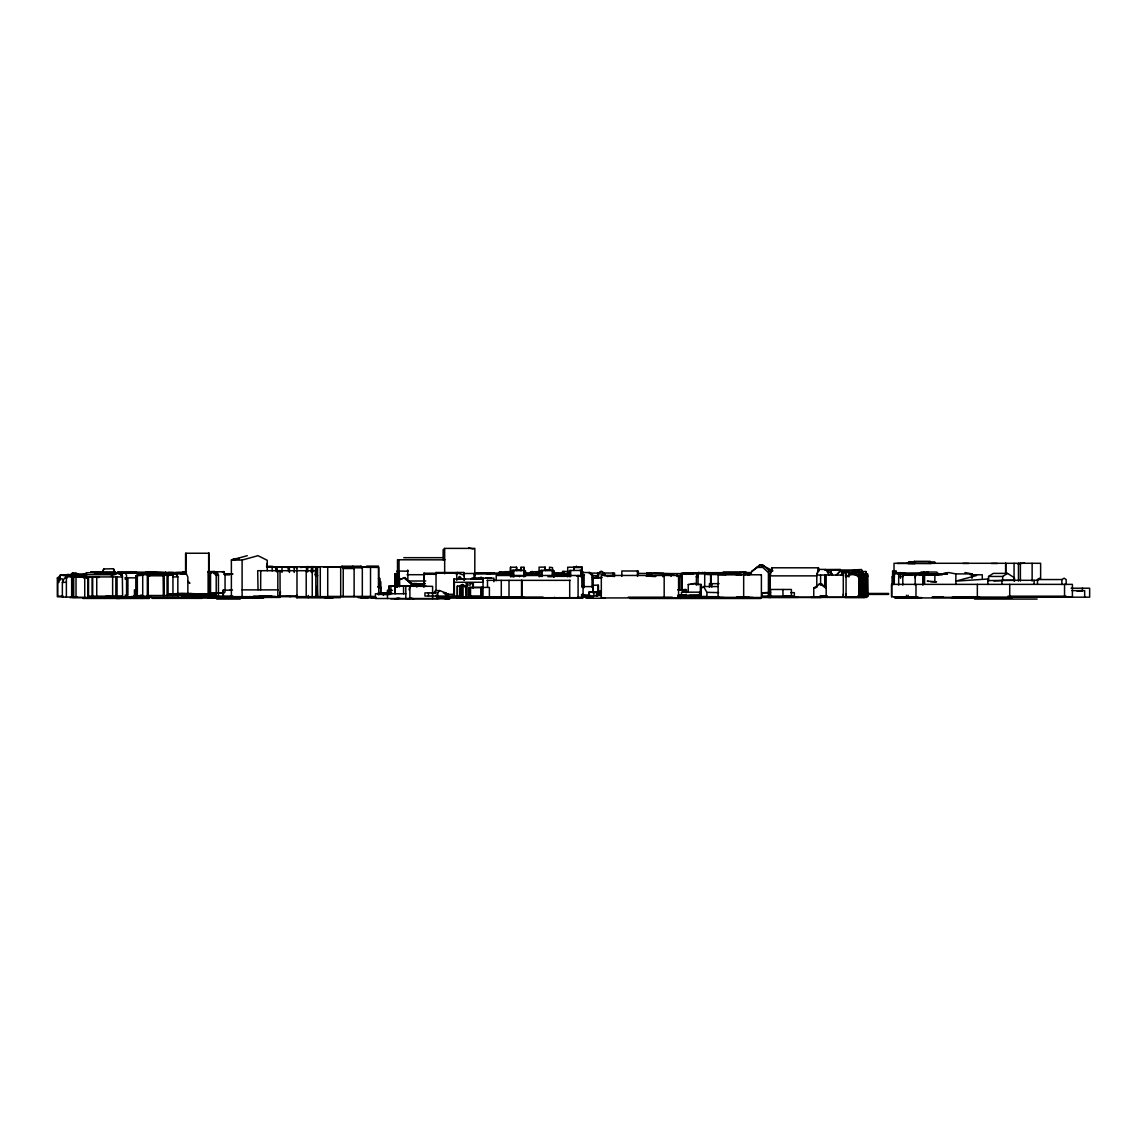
<?xml version="1.0" encoding="UTF-8"?>
<svg xmlns="http://www.w3.org/2000/svg" width="1147" height="1147" viewBox="0 0 1147 1147"><rect width="100%" height="100%" fill="white"/><g stroke="black" fill="none" stroke-linecap="round" stroke-linejoin="round"><path stroke-width="1.5" d="M771.816 570.805L772.103 568.482M457.481 572.453L457.481 573.643C454.613 570.618 467.331 578.532 463.818 572.511L457.481 572.453C457.151 575.005 455.287 572.539 459.23 572.955M846.085 593.96L846.056 597.243L846.056 572.539L843.289 572.611L843.289 597.243L843.375 593.96M849.339 575.608L849.382 571.564L839.733 571.564L836.292 575.206M474.786 573.543L474.801 576.396L474.844 548.395L444.663 548.395L443.129 549.757L443.129 558.116M841.368 575.005L842.056 572.539L848.909 572.539L848.952 575.493M848.852 576.97L848.909 572.539M866.96 577.945L867.06 574.518L866.702 596.225M510.558 573.586L474.485 573.543L489.368 573.385M861.139 586.289L860.365 572.769L854.171 571.909L850.4 572.898M696.932 573.916L696.889 576.712L696.889 573.744M894.302 583.651L894.302 573.127L904.223 573.127L904.223 575.106L903.449 574.418M472.736 579.092L474.7 577.601L478.113 578.217L481.138 577.342L482.629 579.092L483.045 582.26L454.37 582.26L453.968 578.991L482.629 578.977L482.629 578.174M478.084 579.092L478.113 578.217M904.854 572.812L903.492 573.443L904.854 572.812L904.868 574.131L900.868 572.654L894.603 572.654L893.026 574.934L893.026 578.274M860.365 572.769L860.938 586.246M903.492 572.97L904.797 573.443M311.396 572.439L311.597 567.235L302.249 566.747M315.382 575.694L315.712 566.933L306.55 566.618L306.55 572.052M474.485 573.543L474.442 574.561L474.442 573.543M915.177 577.873L915.177 574.747L915.177 584.999M489.339 574.303L489.411 572.855M523.907 575.894L519.548 575.894L519.491 576.697M576.482 575.98L580.826 575.98L580.826 570.36L579.593 570.46M816.793 587.508L816.793 575.02L843.289 575.106M487.418 572.855L487.418 573.6M547.979 576.683L552.295 576.683L552.295 570.417L540.882 570.417L540.882 576.525M280.456 591.637L280.112 596.669L280.011 570.704M698.179 576.869L698.179 573.744M148.02 595.508L148.336 592.21M729.005 573.457L729.076 574.217M637.589 576.224L637.875 573.385M894.875 572.654L893.155 575.134L894.932 571.98L897.915 573.17M423.917 574.346L424.06 573.084L424.218 586.131M680.472 576.411L680.443 577.199L680.73 574.891L681.92 574.891L681.633 577.199L678.135 576.669M647.094 572.74L646.836 574.805L649.288 574.79L649.532 572.74L647.094 572.74L647.309 575.98M540.882 570.417C542.975 571.722 545.886 568.998 545.241 570.532L550.99 570.417M552.625 571.149L552.467 567.636L549.528 567.192L549.528 570.403M858.788 570.618L863.361 574.704L858.788 570.618L840.393 570.618M423.874 587.293L423.874 573.242L435.588 573.242L435.645 574.346L435.817 573.084L435.975 573.916M213.586 594.189L213.786 592.856L223.88 592.813M435.688 574.332L435.975 572.511L456.721 572.511L456.807 580.411M864.867 574.289L864.723 575.163L862.831 572.898L864.867 574.289L864.867 595.953M651.31 576.411L651.611 572.97L649.546 572.97L649.288 576.411M456.32 574.633L456.721 572.511M209.944 592.884L223.88 592.97M696.43 576.869L696.645 575.794L697.849 575.794L697.648 576.769L697.648 573.744M770.167 597.501L770.167 575.866L771.802 567.794L818.456 567.822L819.116 571.034M818.456 567.822L816.793 575.866L770.167 575.866M58.755 582.59L59.544 578.848L62.325 578.848L63.114 582.59M182.545 574.346L183.119 571.736L186.459 571.736M409.063 589.83L409.895 586.346M771.3 570.805L771.816 568.625M160.322 574.618L160.709 573.127L160.064 574.618M557.198 573.342C560.123 575.063 554.316 572.898 557.17 573.959M407.486 570.876L407.715 570.03L407.916 581.013L425.738 580.984M512.938 574.045L512.121 576.898L511.404 574.145L512.938 574.045L513.799 576.898M346.494 567.263L355.814 566.991M510.601 576.898L511.404 574.145M651.037 576.454L651.625 573.314L663.496 573.314L662.866 575.278M929.644 574.805L917.328 574.231L928.855 574.231L928.497 575.364L929.644 574.246L932.038 574.246L932.038 575.163L929.629 575.177M816.793 575.02L818.614 569.399L826.012 569.414L832.55 575.02M705.405 574.547L705.964 572.955L735.055 572.955L738.166 574.547L736.603 574.547L734.955 572.883L725.176 574.547M576.066 567.048L576.396 566.159L576.97 567.048M101.983 573.615L103.775 568.969L113.395 568.74L115.517 573.514M145.726 574.231L146.515 572.382L129.668 572.382M101.725 573.615L103.775 568.969M557.055 574.002L557.915 574.26M458.227 579.163C459.589 572.582 461.596 581.973 465.496 579.163M152.479 573.672L150.3 573.686L148.02 576.195L149.97 575.751M59.544 578.848L57.723 582.59L57.723 596.139L63.114 596.139M458.384 578.977L459.632 576.425M77.523 597.085L62.354 597.085L62.354 582.318L64.547 577.945L67.229 577.945M726.338 574.289L726.696 572.97M595.737 577.342L598.519 577.299M148.02 575.751L149.153 573.787L152.365 573.93M593.888 595.881L593.945 591.852L597.544 592.368L597.544 595.881L581.701 595.867M135.819 589.916L135.819 575.851L142.715 575.264L138.701 573.744L137.339 576.066L137.339 596.784M453.968 582.69L453.638 596.053L458.943 596.053M531.348 572.496L530.459 571.952L540.165 571.478M892.782 576.898L893.284 575.307L892.266 576.898L892.266 583.651M115.073 571.966L95.301 571.966L94.513 573.199L95.43 571.78L99.918 572.855M416.504 584.024L425.207 583.608M926.217 573.973L927.579 571.937L928.955 573.987M923.478 572.97L924.181 571.952L925.443 573.127L927.579 571.937M893.284 575.307L894.302 576.898L894.373 573.084L922.934 572.912L923.679 571.952M126.557 596.784L126.557 575.264L125.166 572.941L122.299 572.941L120.664 575.264L120.664 574.418L115.388 572.84L110.987 576.296M913.155 562.933L914.288 561.342L930.16 561.342L930.92 563.564L907.707 563.435L915.062 563.564L914.288 561.342M412.576 583.522L412.074 584.884L412.576 583.522L416.834 583.522L416.834 587.063M472.062 578.002L471.188 579.092L472.765 578.246M892.782 584.798L892.782 576.066L894.947 573.342L902.417 573.858L901.384 573.787M895.291 573.342L892.782 576.066M437.753 596.067L437.753 592.798L439.545 590.562L446.111 593.071L446.111 596.082M71.085 575.106L72.032 573.987L86.728 573.959M115.732 574.561L118.141 571.909L136.006 571.909L137.898 574.303M83.373 575.106L83.588 573.973L84.993 573.959M893.155 574.776L895.75 571.98M836.364 575.149L839.733 571.564M851.949 573.672L854.472 571.464L859.447 576.798L858.616 576.812M554.015 571.149L553.169 570.374L552.352 571.149L554.015 571.149L554.044 577.041M931.063 575.177L932.038 574.246M135.819 575.851L138.701 573.744M907.707 563.392L909.528 561.715L912.381 561.715L915.062 563.392L897.054 563.435M749.823 573.457L759.959 564.768L762.626 564.768L771.042 572.324M600.999 571.392L597.687 573.973L600.999 571.392L605.272 573.93L597.687 573.973L597.687 577.801L600.885 577.658M846.601 576.64L850.214 573.615L858.917 575.206L858.874 597.243M847.002 576.439L850.343 573.615M558.03 573.844L555.793 573.615L557.8 573.686M69.981 575.048L72.548 572.941L76.218 572.941L78.713 575.005M63.271 596.927L57.35 596.77L57.35 578.031L60.289 575.665M460.363 586.103C462.571 580.798 470.227 592.325 462.327 584.526M460.133 586.275L462.571 584.526M562.474 573.357L562.532 574.102M717.678 586.547L703.584 586.547L701.261 588.382L701.261 596.684L718.739 596.684M740.087 575.292L737.349 573.299L740.087 575.393M863.748 576.597L864.006 597.53M473.353 582.92L466.342 582.905C465.983 585.701 473.281 586.074 469.926 583.077L473.353 582.92L473.353 586.418M826.17 596.798L813.753 596.798L813.753 587.981L820.162 583.923L826.17 588.382M734.008 573.156L736.818 573.529L739.227 575.292M560.18 574.03L556.567 574.073M849.984 574.661L846.056 576.984L846.056 572.539M83.688 578.074L83.688 574.719L86.484 572.711L95.029 572.726M926.303 572.869L918.317 573.772L926.303 573.156L920.783 572.683L917.729 574.16M860.436 585.701L862.272 585.701M751.715 571.134L760.547 565.156M535.993 571.88L538.445 571.88M1037.49 583.837L1037.49 579.55L1039.526 578.203M703.383 573.271L704.875 572.296M1013.317 580.31L987.825 580.568L988.556 581.142L988.556 576.454L993.273 573.385L1007.51 573.385L1014.507 577.859L1014.507 581.199M922.446 573.371L923.507 572.683M988.556 576.454L1002.679 576.454L1007.51 573.385M915.177 574.747L922.833 574.661L923.779 575.536L923.378 584.081M909.528 561.715L906.847 563.292M340.688 567.034L341.964 566.231L361.033 566.217L362.323 567.851L362.323 596.512M351.555 567.034L352.86 566.231L354.122 568.539L354.122 596.512M1037.49 579.55L1061.893 579.55L1064.115 578.203L1066.165 579.55L1066.165 584.54M902.804 585.128L902.804 574.948L903.592 574.475L919.364 574.317L919.994 575.464M361.033 566.217L359.728 567.005L325.734 566.847M652.657 576.511L655.84 576.511M904.065 573.127L904.223 575.106M924.582 575.278L934.676 574.274L942.217 574.891M932.038 575.163L941.916 574.274M463.976 585.931L466.944 586.103L466.944 597.902M164.25 595.508L164.193 575.808L166.372 574.69L168.079 575.45L168.079 595.508M859.189 576.339L860.938 575.794M357.592 566.718L368.316 567.407M362.782 567.206L378.768 567.464L378.768 594.806M82.111 575.221L84.62 574.188M559.822 573.686L558.431 574.045M325.705 567.235L326.752 566.833M398.597 584.884L398.597 579.923L404.719 577.601L412.576 584.884M398.597 579.923L405.493 577.601M894.13 573.715L896.983 572.654M109.94 572.912L112.521 572.912M489.568 598.06L492.895 597.057M73.852 576.468L76.232 575.765M155.576 573.744L157.684 573.113L141.568 573.113M191.664 593.587L189.542 593.587M588.97 595.881L588.97 592.21L593.888 591.952M607.365 576.525L612.197 575.651M247.279 555.678L231.379 560.066L231.379 596.669M231.379 560.066L242.103 560.066L258.032 555.678L267.251 560.324L267.251 570.704M976.556 575.507L955.867 581.142L988.556 578.977M923.349 573.156L920.783 572.683M917.313 574.16L920.511 573.328M922.116 572.912L923.349 572.683M208.496 572.296L214.561 571.536L214.561 573.213M653.733 575.88L645.919 575.751L651.08 576.253L649.847 576.167M768.547 571.665L771.071 571.163M211.708 593.458L208.84 594.031L215.321 593.816L215.321 595.981L208.84 595.981M931.751 575.005C935.522 574.073 923.435 575.221 918.13 574.188L931.751 574.145L931.751 575.005L946.404 573.314M64.003 575.177L68.175 574.403L73.15 575.321M68.791 575.163L72.906 574.403L77.537 575.249M272.499 566.288L267.122 566.346L267.165 563.363M688.257 591.666L688.257 584.569L694.236 583.493L701.347 584.569L701.347 588.124M690.752 584.31L695.24 583.493M149.225 572.927L152.293 572.382L147.705 572.97M487.074 574.073L493.87 572.855M396.159 598.777L399.859 598.204M394.74 598.777L398.195 598.218M598.49 592.626L599.451 592.483M407.4 598.777L410.884 598.247M349.921 566.819L338.222 566.819M922.002 574.045L924.969 573.658L904.868 574.346M1077.133 591.279L1082.352 590.619M229.945 590.16L232.497 590.002M412.074 584.167L424.748 583.981M862.458 574.317L860.092 573.715M82.598 575.063L83.989 574.934L84.003 576.482M82.77 574.934L80.548 575.134L83.989 574.934M865.813 571.45L865.469 596.899L865.684 575.536M222.088 571.808L223.952 571.665L225.056 574.962L225.056 592.11M865.469 596.598L865.268 575.751L862.386 573.543L859.089 573.543L862.458 574.016L862.458 595.881L857.813 595.881M463.073 584.999L463.073 597.902M859.089 573.213L862.257 572.998L862.257 595.881M180.566 574.117L186.301 573.715L187.85 576.955L187.85 597.128M597.501 591.149L600.985 591.063M171.405 574.045L186.301 573.715M734.654 573.672L733.851 573.715L735.815 573.658L734.983 573.672M1017.604 563.779L1024.687 563.105M347.14 566.991L348.244 566.819M347.211 566.89L353.147 566.819M598.29 577.787L592.841 577.5M512.222 575.278L512.222 570.432L522.387 570.432M208.209 572.668L215.392 572.396L218.432 575.307L216.21 575.421L213.041 572.396L215.392 572.396M223.952 571.665L207.965 572.152L214.331 572.152M770.626 596.082L770.626 589.472L791.401 589.472L791.401 596.082L762.009 596.082L762.009 592.813L770.626 592.354M849.196 574.704L855.891 574.661M100.348 572.396L95.803 572.597M685.892 592.612L685.892 589.529L678.78 589.83L679.54 589.83M853.497 569.873L861.411 569.557L863.505 575.321L861.411 569.557M993.847 580.927L1002.679 580.568L1002.679 576.454M820.75 583.966L826.112 586.992M193.169 593.831L214.69 594.418L214.69 595.379L181.642 594.246L168.064 595.193L214.69 595.379M698.179 576.468L696.43 576.755L696.344 585.185M939.909 573.916L937.543 573.987L947.451 573.987M172.968 573.787L175.663 573.729L177.842 576.927L177.842 597.128M525.441 573.901L538.932 573.586L539.061 572.711M323.124 566.747L332.501 567.249M167.448 573.787L175.663 573.729M554.044 571.88L553.671 571.149L553.671 577.041M609.946 575.679L611.81 575.651M551.822 570.389L553.169 570.374M674.078 573.83L653.704 573.385M377.65 586.906L380.732 586.906L380.489 593.443L390.209 593.429M390.209 594.39L383.772 594.461L383.772 593.501M210.546 572.539L210.546 596.798M768.418 573.127L768.418 597.501M827.417 569.514L840.464 569.428M913.385 574.475L915.693 574.518L914.603 574.36M173.197 572.468L168.265 572.439L168.322 573.314M759.959 564.768L770.44 574.489M933.386 575.005L937.242 574.977L924.267 574.948L926.303 573.959L939.221 573.959M862.573 574.246L864.322 574.246L864.451 576.855M946.935 574.03L945.773 574.03M300.414 566.747L309.188 567.478M266.462 566.733L276.011 567.493L276.585 570.934M311.597 572.439L311.597 566.546L315.712 566.933L315.712 575.694L317.676 575.651L315.124 574.317M756.432 567.421L762.268 567.407M207.664 571.55L214.561 571.536M742.984 572.582L751.328 572.568M397.306 587.178L397.306 575.206L395.959 573.701L395.987 587.307M603.48 573.93L605.272 573.93M934.862 582.332L934.862 575.364L948.655 572.539L955.867 573.916L972.025 573.901L972.025 578.289M927.823 573.844L935.78 573.901M925.586 575.264L924.582 574.461L910.317 574.461L912.223 575.407M740.03 575.177L736.904 573.213L739.227 575.063M468.578 547.922L473.31 548.983M403.787 557.686L443.889 557.686L444.663 559.851L397.493 559.779L397.493 571.966M929.013 561.93L934.762 561.93L934.762 563.292L930.317 563.363L930.317 561.93M962.863 563.435L968.613 563.435M991.495 563.464L997.388 563.464M366.667 566.116L378.467 566.116L378.467 587.192M266.893 566.747L378.252 566.747M276.011 570.934L276.011 566.833L280.872 566.833L282.004 567.105L282.004 572.339M288.255 570.934L288.255 566.733L294.263 567.263L294.263 572.468M582.131 587.135L581.973 567.048L573.772 567.048L573.858 570.46L573.801 567.206L567.679 567.206L567.808 576.353L552.625 576.353M276.011 566.833L288.241 567.478M305.36 567.091L300.457 567.478M297.517 567.478L293.116 567.478L293.116 566.733L294.263 567.263M573.858 567.521L582.045 567.521M354.122 568.539L343.225 568.525L341.964 566.231M545.083 570.116L549.528 570.116M824.851 570.188L853.913 570.116L855.103 572.984M512.222 570.432L523.864 570.432M397.235 586.705L397.235 571.005L399.013 571.005M397.235 571.005L407.916 571.249M523.864 571.091L525.57 571.091L525.57 576.411M567.679 571.407L567.564 573.543M510.329 571.593L500.178 571.966M567.55 571.45L562.489 571.45L562.489 574.618M581.257 571.507L582.504 571.507L582.518 587.235M860.479 571.45L865.928 571.564L865.928 575.12M95.43 571.78L90.771 571.78L97.065 572.97M168.494 572.74L145.984 572.081L175.649 572.984M920.984 572.052L936.669 572.052L938.604 573.901M183.807 572.353L175.849 572.554M698.666 572.339L699.77 573.127M702.509 572.382L703.297 573.342M132.206 572.525L184.237 572.554M583.766 572.525L582.604 572.525L590.031 572.568L593.214 575.565L593.056 592.77M590.031 572.568L588.87 572.568L592.053 575.565L598.82 575.679M95.144 572.64L138.973 572.668M697.792 572.697L737.707 572.683M95 572.898L114.643 572.898M126.801 572.883L140.235 572.883M158.946 573.142L174.86 573.127M474.872 573.084L494.3 573.084M523.921 573.07L531.147 573.07M552.926 573.056L562.962 573.056M597.587 573.027L598.648 573.027M602.849 573.027L614.534 573.027L614.534 576.568M435.975 572.511L436.032 573.256L456.807 573.256M589.744 573.113L598.103 573.113L598.103 576.611M681.318 573.185L697.118 573.185M860.881 573.056L862.229 573.543M143.819 573.471L146.214 574.145M463.818 573.5L510.472 573.4M523.993 573.586L538.932 573.414M552.582 573.543L567.765 573.543L567.808 576.353M637.632 573.414L706.079 573.744M682.938 573.371L731.987 573.4M141.239 573.787L165.555 573.686L166.372 574.69M395.027 573.701L396.934 573.701M745.98 573.758L751.443 573.758M859.304 573.801L863.031 573.801L863.031 595.451L862.73 573.801M142.873 573.93L175.663 574.03M227.12 573.916L232.956 574.03L223.593 574.117M523.993 573.93L539.219 574.575L524.05 574.575M552.582 573.887L567.765 573.887L567.808 576.841M693.204 573.887L682.35 573.744M711.14 574.231L704.702 573.887L711.14 574.231L711.14 584.798M721.936 574.289L741.206 574.289M424.218 574.289L436.032 574.289L435.86 573.271M855.59 574.375L858.716 577.443M865.684 596.426L866.917 596.426L866.917 574.332L865.77 574.332L865.784 579.421M83.688 574.719L114.6 574.719M140.292 572.869L141.64 572.898L136.866 572.883L142.715 574.719L148.149 574.719L148.135 596.555L131.03 596.555M407.056 574.704L424.863 574.704M649.245 574.604L651.31 574.604M706.867 574.547L725.85 574.547M863.505 574.776L863.748 595.709M970.19 574.776L982.276 574.776L982.276 578.289M85.939 574.977L72.619 574.991L73.852 575.479M224.54 574.848L229.658 574.848M902.804 574.948L915.894 574.475L916.252 575.708M60.16 580.167L60.16 575.134L66.569 575.134L72.605 576.654L72.605 577.558M70.168 575.063L85.566 575.063M582.533 575.048L584.483 575.048M84.634 575.335L67.444 575.937L84.806 575.937M904.065 575.192L910.317 574.79M65.322 575.665L75.401 575.665M604.713 575.679L613.186 575.651M860.193 575.78L860.881 585.83M862.315 595.508L860.393 595.508L860.436 576.382L859.031 576.382L859.031 594.476M898.674 576.497L903.349 576.497M77.523 576.812L66.383 576.812L66.383 597.085M77.967 576.912L122.614 576.955M696.344 576.755L698.179 576.769M892.266 576.898L894.474 576.898L893.628 575.55M73.723 576.941L88.52 576.941L88.52 597.315M859.189 577.199L860.608 577.199M592.081 577.586L602.132 577.586M485.711 577.816L491.289 578.174M592.583 577.801L598.333 577.801M57.35 578.031L60.002 578.031M378.467 578.432L380.015 578.432L380.015 587.192M125.037 579.006L127.919 579.006L127.919 595.264L125.037 595.264M456.793 579.163L460.148 579.163M470.973 579.106L482.629 579.092M592.411 579.364L593.157 579.364M487.059 580.353L570.374 580.353M1038.193 580.31L1001.933 580.31L1001.933 584.038M62.354 582.318L66.383 582.318M410.798 582.877L411.142 584.196L404.719 577.601M719.069 583.651L709.434 583.651L709.434 587.049M818.929 583.966L821.983 583.923M461.668 586.074L457.266 586.074L457.266 597.902L486.357 597.902M462.901 586.074L466.944 586.103M581.701 586.604L593.056 586.604M1071.083 588.21L1089.65 588.21L1089.65 597.186L952.899 597.143M135.819 590.576L137.339 590.576L134.443 589.802L134.443 595.164L137.339 595.164M677.662 589.816L686.48 589.816L686.48 592.612M242.103 589.873L278.262 589.873M231.264 590.175L222.962 590.175L222.962 596.067M392.446 590.375L387.414 590.375L387.414 593.4L392.446 593.4M439.545 590.562L435.487 590.562L433.695 593.071M1071.929 590.619L1084.661 590.619L1084.661 597.186M592.296 592.282L597.702 592.282L597.702 595.551M790.77 592.641L794.341 592.641L794.341 595.981L783.458 595.981M437.753 592.87L424.935 592.87L424.935 596.053L448.119 596.082L448.119 594.117L446.111 593.773M762.009 592.813L770.354 592.813M443.416 593.071L446.111 593.071M431.53 593.3L434.957 593.343M377.406 593.443L380.732 593.443M865.999 593.458L888.595 593.458L888.595 594.418L865.999 594.418L866.085 593.458M213.657 593.816L215.321 593.816M405.809 593.759L375.427 593.759L375.427 598.519L439.115 598.519M445.423 594.117L448.119 594.117M859.203 593.96L860.049 593.96L860.049 596.856L859.203 596.856M178.244 594.218L168.064 594.218L181.642 593.286L214.69 594.418M445.122 594.332L452.907 594.332M377.607 594.39L390.295 594.39M582.533 594.72L584.483 594.72M447.961 594.992L453.38 594.992M581.3 594.992L589.83 594.992M678.565 595.064L685.892 595.064M859.189 594.949L861.139 594.949M701.347 595.221L681.49 595.322L681.49 592.167L699.813 592.167L699.813 595.322M146.83 595.508L177.842 595.508M596.383 595.436L600.985 595.436M677.662 595.393L686.48 595.393M689.261 595.365L701.347 595.365M133.525 596.024L143.819 596.024M278.578 595.953L296.657 595.953M820.062 595.91L827.188 595.91M106.026 596.125L122.614 596.125M209.887 596.153L232.841 596.067M253.501 596.153L271.925 596.153M820.521 596.125L826.686 596.125M858.616 596.254L860.608 596.254M1007.998 596.196L1066.165 596.196M87.746 596.368L109.911 596.368M137.697 596.512L150.988 596.512M181.627 596.311L192.409 596.311M259.079 596.426L275.223 596.426M375.485 596.512L327.727 596.512L327.727 566.819M677.705 596.526L706.165 596.526M87.789 596.569L122.643 596.555M186.947 596.555L190.359 596.555M193.255 596.741L212.195 596.727M229.773 596.669L373.936 596.655M677.992 596.698L683.096 596.698M821.209 596.741L823.947 596.741M867.792 596.555L867.505 573.672L867.605 596.555M917.858 596.741L891.549 596.741L891.549 584.368L1072.402 584.368L1072.402 596.741L1007.955 596.741M88.09 596.927L89.265 596.927M110.987 596.784L142.715 596.784L142.715 574.719M187.248 596.841L218.432 596.798L218.432 574.962L216.855 571.665M246.175 596.927L265.66 596.927M108.463 597.214L140.407 597.214M142.4 597.128L203.779 597.214M204.238 597.1L209.27 597.1M250.734 597.128L265.401 597.128M438.011 597.1L543.105 597.1M577.672 597.229L593.214 597.229M628.327 597.186L672.314 597.186M736.56 597.085L749.306 597.085M763.056 597.186L866.214 597.229M894.029 597.014L917.399 597.014M932.153 597.114L943.494 597.114M72.376 597.472L117.008 597.472M210.862 597.429L279.983 597.429M369.363 597.401L375.901 597.401M438.369 597.286L524.093 597.358M707.226 597.257L752.991 597.472M768.906 597.343L797.997 597.343M810.972 597.444L866.673 597.372L866.845 574.332M932.454 597.386L979.71 597.243M69.838 597.587L84.003 597.558M121.181 597.716L133.64 597.716M207.449 597.558L218.145 597.558M238.447 597.716L254.319 597.716M324.673 597.673L340.501 597.673M358.323 597.659L375.901 597.687M463.818 597.702L582.518 597.702L582.518 594.218M681.361 597.558L723.485 597.501M749.823 597.501L821.051 597.501M845.21 597.53L864.451 597.53L864.322 574.246L861.583 572.711M895.133 597.573L921.615 597.601M951.609 597.587L1012.213 597.716M247.652 597.917L256.426 597.917M332.974 597.931L296.485 597.745L296.485 595.451M360.43 597.788L368.445 597.788M371.04 597.773L376.388 597.773M679.526 597.816L601.315 597.96L601.315 575.464L678.58 575.464L678.58 597.96M200.553 598.06L263.652 598.06M437.867 598.074L583.077 597.974L583.077 575.493L496.221 575.493L496.221 580.683M682.623 598.117L743.571 598.117M894.76 597.96L916.883 597.96M82.742 598.433L120.048 598.433M151.848 598.361L201.929 598.361M586.017 598.261L605.286 598.261M116.377 598.447L149.54 598.447M629.832 598.462L760.762 598.49M390.754 598.777L449.839 598.777L440.907 598.132M216.683 599.049L240.239 599.078M974.563 599.064L1037.132 599.064M239.393 558.646L233.271 558.732L235.235 559.693M357.592 566.933L367.958 566.948M319.913 567.235L317.561 566.862L317.561 596.698L317.174 586.303M663.611 573.987L671.525 574.002M143.189 573.6L148.192 574.145M120.664 574.418L121.754 575.264M688.257 584.569L689.261 584.569M701.347 584.569L700.33 584.569L700.33 595.221M354.151 567.822L362.323 567.851M723.183 571.98L745.822 571.937L749.536 575.149M867.605 575.636L866.845 575.636L867.792 576.339M148.221 575.765L164.193 575.808M78.899 575.622L82.326 575.636M859.619 572.468L850.673 572.31M172.953 576.898L177.842 576.927L176.265 573.715M125.037 577.801L135.819 577.873M685.892 589.529L685.261 592.296M281.832 570.704L280.112 571.478L277.832 570.546L277.832 596.669M505.297 571.65L506.831 571.679M395.17 585.859L432.605 586.346L432.605 598.519M703.584 586.547L706.925 592.339L718.581 592.612M588.97 592.21L594.791 592.354M380.345 592.927L386.869 593.099M466.299 586.404L466.342 582.905M443.129 559.793L444.663 559.851M813.753 587.981L815.488 588.053M224.64 573.758L227.923 573.916M710.38 574.188L705.247 574.002M140.737 575.149L142.715 575.264M315.712 566.933L314.565 566.546M403.558 593.759L403.558 585.83L407.013 586.16M930.747 581.816L936.54 581.83L927.292 581.07L928.425 581.486M442.756 598.204L447.889 598.777M84.735 576.798L99.172 577.414L96.735 576.869L96.735 596.569M403.558 585.859L407.013 585.859M648.413 576.081L650.779 576.253M855.59 574.604L850.214 573.615M964.928 572.539L972.025 573.901M60.16 575.134L72.605 576.654M859.361 573.4L862.458 574.016M859.677 573.514L862.257 574.03M153.196 573.744L155.189 574.174M894.373 573.127L898.904 574.117M329.82 566.862L328.673 567.249M410.354 598.031L413.795 598.777M287.237 595.924L290.549 596.669M95.316 571.966L98.728 572.826M855.246 572.554L856.623 572.912M306.478 567.091L305.331 567.478M897.054 572.912L894.932 571.98M904.854 573.744L903.492 573.443M859.619 574.059L860.365 574.303M150.142 573.744L151.404 574.174M168.853 573.672L172.953 575.063L172.953 595.508M931.751 574.145L933.386 574.747M913.385 573.658L915.55 574.461M900.567 572.654L904.453 574.088M117.582 572.84L121.754 574.418M279.553 570.546L281.832 571.493M310.479 566.776L311.597 567.235M489.368 573.586L510.358 573.586L510.472 567.22L516.652 567.22L516.652 570.503L516.48 567.22M554.474 597.315L554.833 598.189M762.182 565.156L772.777 570.805M922.618 574.446L924.038 575.292M521.111 567.292L521.111 570.503L520.953 567.292L524.05 567.292L524.05 571.091M399.113 570.876L399.643 586.762M405.106 579.034L411.142 582.877M580.826 570.36L582.518 571.507M601.788 571.392L604.971 573.973M72.548 572.941L75.042 575.005M934.619 574.26L926.059 573.457M744.847 572.052L748.303 575.192M745.822 574.848L743.414 572.625L739.098 572.625L741.378 574.948M188.94 582.432L189.886 583.307L187.85 581.257M734.309 572.883L736.532 575.134M380.503 592.21L383.399 595.164M854.013 571.464L857.884 575.737M350.394 566.819L348.616 566.718M481.138 577.342L482.514 579.092L482.514 578.174L493.913 578.174L493.913 581.758M861.985 572.64L865.067 576.611L861.784 572.64M170.502 573.729L172.953 575.063L168.079 575.45M118.141 571.909L119.059 573.4M909.643 574.317L910.317 575.436M558.417 573.486L559.048 574.59M727.026 572.97L727.728 574.289M826.012 569.414L828.966 575.02M832.034 574.446L830.213 570.188L832.206 575.177M113.395 568.74L115.245 573.514M509.741 573.457L510.601 576.396L510.601 567.22M436.233 595.064L437.193 598.519L437.193 595.064M165.283 574.618L165.555 572.081M140.335 595.107L141.181 598.447M141.611 595.049L142.4 598.447M521.111 570.503L516.48 569.758L516.652 570.503M771.802 567.794L772.49 571.134M681.92 574.891L682.107 589.501M680.917 575.894L680.73 574.891L680.472 577.199L680.472 573.744M696.645 575.794L696.889 577.299M866.515 592.927L866.96 596.268M122.299 572.941L122.614 596.784M843.289 572.611L843.633 576.081M228.038 573.543L228.067 574.346M863.447 574.102L863.462 595.709M849.382 571.564L849.411 574.26M1082.352 588.21L1082.367 591.207M1064.545 584.368L1064.545 596.741M1061.893 579.565L1061.893 584.554M1040.63 579.264L1040.63 563.292L894.029 563.292L894.029 572.167M1034.121 580.31L1034.121 583.837M1032.128 563.292L1032.128 581.042M1020.4 563.292L1020.4 581.042M1018.464 563.292L1018.464 581.042M1014.063 563.292L1014.063 581.042M1009.718 584.339L1009.718 597.931L915.98 597.931L915.98 584.339M1005.804 563.292L1005.804 573.944M1005.604 563.292L1005.604 573.944M987.825 578.977L987.825 584.497M977.344 584.339L977.344 597.931M955.867 573.916L955.867 584.497M924.582 574.461L924.582 583.737M923.779 575.536L923.779 583.923M922.833 574.661L922.833 585.171M908.123 595.25L908.18 597.96M906.46 595.25L906.46 597.96M903.506 572.812L903.435 575.106M900.538 573.127L900.538 578.289M898.674 573.127L898.674 585.128M896.194 572.912L896.194 570.862L892.581 570.862L892.581 584.655M891.706 584.368L891.706 596.741M865.067 575.751L865.067 596.01M860.393 576.382L860.393 596.254M859.863 593.96L859.863 596.856M826.17 575.106L826.17 597.243M825.123 575.02L825.123 586.777M824.722 575.694L824.722 586.275M820.607 575.02L820.607 585.099M782.957 589.472L782.957 596.082M769.952 574.489L769.952 597.501M743.672 574.79L743.672 597.859M711.814 583.651L711.814 587.049M710.595 574.231L710.595 584.798M706.925 592.339L706.925 596.684M704.702 573.744L704.702 586.418M699.57 592.167L699.57 595.322M698.064 573.744L698.064 585.042M683.34 589.673L683.34 592.368M683.125 589.673L683.125 592.368M681.633 590.433L681.562 576.884L679.884 576.31L679.884 590.289M680.816 595.422L680.816 598.462M676.959 573.744L676.959 576.411M671.038 573.744L671.038 576.411M664.17 575.464L664.17 597.96M662.966 573.744L662.966 576.755M638.32 574.317L638.32 570.991L621.846 570.991L621.846 576.353M637.431 570.991L637.431 575.98M613.186 573.027L613.186 576.568M600.698 590.934L600.698 595.436M600.411 595.422L600.411 592.311L599.451 592.311L599.451 595.451M598.49 595.451L598.419 585.199L592.87 585.199L592.87 591.995M598.117 585.199L598.117 595.393M598.017 573.93L598.017 577.801M597.229 592.282L597.229 595.551M596.426 591.852L596.426 595.881M592.053 575.565L592.053 587.235M589.2 592.21L589.2 595.881M584.11 575.048L584.11 587.565M582.819 575.048L582.877 587.565M582.16 594.175L582.131 597.702M581.973 567.048L581.973 572.152M580.783 576.841L580.783 570.46L569.486 570.46L569.486 576.726M578.088 575.493L578.088 597.974M570.647 570.46L570.647 576.726M569.701 580.353L569.701 597.716M563.894 571.45L563.894 574.561M563.034 571.45L563.034 574.561M545.083 567.148L545.241 570.532L545.241 567.148L539.061 567.148L539.219 576.841M542.201 570.417L542.201 576.525M532.681 571.478L532.767 574.633M531.835 571.478L531.835 574.618M531.692 571.952L531.692 574.618M530.817 571.952L530.846 574.547M525.211 571.091L525.197 576.411M523.892 567.292L523.864 576.97M521.914 580.353L521.914 597.716M521.555 580.353L521.555 597.716M519.548 575.894L513.799 575.923L513.741 576.697L513.741 570.432M509.01 580.353L509.01 597.716M501.296 580.353L501.296 597.716M500.723 571.593L500.723 574.547M500.479 574.547L500.479 571.966L499.303 571.966L499.303 574.504M499.648 571.966L499.648 574.547M489.396 597.042L489.396 587.422L468.607 587.422L468.607 597.042M487.504 580.353L487.504 587.307M483.045 578.174L483.002 597.042M481.41 587.422L481.41 597.042M481.123 587.522L481.123 595.981M473.983 573.5L473.983 578.719M473.152 583.063L473.152 588.339M470.528 587.522L470.528 595.981M465.696 587.235L465.883 597.902M464.234 573.5L464.234 580.425M463.818 572.511L463.818 575.866M461.624 585.271L461.624 597.902M461.524 585.271L461.524 597.902M460.262 586.275L460.262 597.902M460.133 586.103L460.133 597.902M457.424 586.103L457.424 597.902M454.37 582.26L454.37 596.053M453.968 578.991L453.968 596.053M444.663 548.395L444.663 573.744M436.032 573.256L436.032 590.992M428.448 592.87L428.448 596.053M426.412 586.346L388.804 586.16L388.804 593.616L389.019 586.16M409.895 598.519L409.895 585.859L390.898 585.859L390.898 593.759M405.809 585.859L405.809 598.519M399.385 579.923L399.385 584.884M399.013 559.836L399.113 586.604M397.794 571.12L397.794 586.705M396.991 573.815L396.991 587.307M395.686 573.701L395.686 587.264M395.615 573.701L395.414 587.264M395.328 573.701L395.17 593.759L395.098 573.701M387.686 590.375L387.686 593.4M387.485 593.759L387.485 598.519M380.804 594.16L380.804 581.844L379.829 581.457L379.829 587.952M370.524 566.718L370.524 596.512M343.225 568.525L343.225 596.512M340.688 566.819L340.688 596.512M320.285 566.804L320.285 596.641M315.841 596.669L315.841 570.704L257.702 570.704L258.032 589.744M312.758 566.948L312.758 572.195M312.242 570.704L312.242 596.669M308.256 595.451L308.256 597.745M307.654 566.618L307.654 571.923M306.206 570.704L306.206 596.669M297.188 595.451L297.188 597.745M296.973 566.776L297.001 596.669M289.402 567.263L289.402 572.468M277.158 567.105L277.158 572.339M272.154 567.493L272.154 570.934M260.727 570.704L260.656 589.873M242.103 560.066L242.103 596.669M223.364 590.175L223.364 596.067M216.21 575.421L216.21 596.798M211.148 572.296L211.148 573.328M209.127 596.841L209.213 553.241L185.585 553.241L185.585 574.174M208.926 553.241L208.826 596.841M208.654 553.241L208.654 596.841M208.209 573.142L208.209 596.798M198.603 594.418L198.603 595.379M185.972 553.241L185.828 574.174M167.018 574.934L167.075 595.508M163.146 575.808L163.361 595.508M147.949 574.719L147.949 596.555M147.619 574.719L147.662 596.555M147.447 574.719L147.447 596.555M135.963 589.802L135.963 595.164M117.051 576.955L117.051 596.125M115.861 576.955L115.861 596.125M112.635 576.955L112.635 596.569M92.692 576.869L92.692 596.569M92.133 576.798L92.133 596.569M87.989 576.941L87.989 597.315M86.469 574.719L86.469 578.074M86.254 574.719L86.254 578.074M84.735 576.941L84.735 597.315M76.017 576.941L76.017 597.315M73.723 576.812L73.723 597.315M72.118 576.812L72.118 597.085M71.659 576.812L71.659 597.085M531.405 571.866L530.459 572.496L531.405 571.866M761.393 574.79L718.122 574.79L718.122 597.859L761.393 597.859L761.393 574.79M481.797 587.522L469.84 587.522L469.84 595.981L481.797 595.981L481.797 587.522"/></g></svg>
